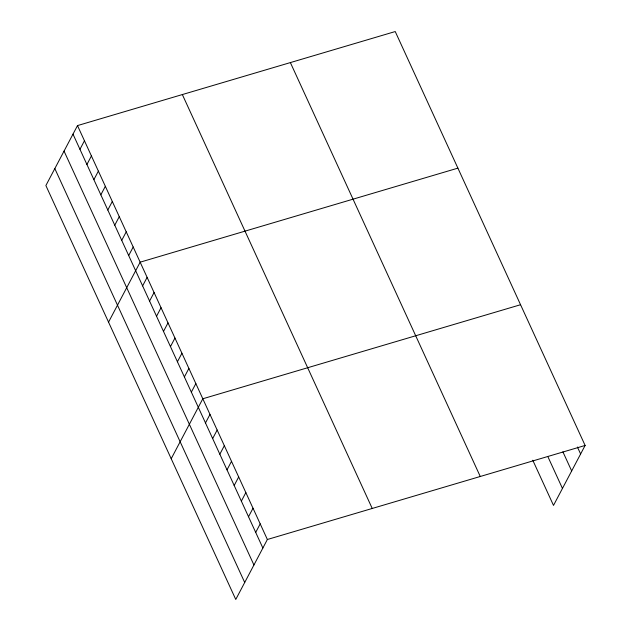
<?xml version="1.0" encoding="UTF-8"?>
<svg xmlns="http://www.w3.org/2000/svg" width="631" height="631" viewBox="0 0 631 631"><rect width="100%" height="100%" fill="white"/><g stroke="black" fill="none" stroke-linecap="round" stroke-linejoin="round"><path stroke-width="0.95" d="M77.495 125.593L45.882 185.546L235.765 599.45L267.37 539.497L585.118 445.454L395.235 31.55L77.495 125.593L267.37 539.497M79.956 149.302L84.451 140.768M86.92 164.478L91.416 155.944M93.877 179.654L98.381 171.119M100.842 194.829L105.345 186.303M107.806 210.013L112.302 201.478M114.771 225.188L119.267 216.654M121.728 240.364L126.232 231.829M128.692 255.539L133.188 247.005M108.548 322.133L140.153 262.18L457.893 168.138M142.614 285.89L147.118 277.356M149.579 301.066L154.074 292.532M156.543 316.241L161.039 307.715M163.5 331.425L168.004 322.891M170.465 346.6L174.968 338.066M177.429 361.776L181.925 353.242M184.394 376.952L188.89 368.417M191.351 392.127L195.855 383.593M171.206 458.721L202.811 398.768L520.559 304.726M205.485 422.944L209.989 414.409M212.663 438.577L217.159 430.042M219.833 454.21L224.336 445.683M227.01 469.85L231.506 461.316M234.18 485.484L238.684 476.949M241.357 501.124L245.853 492.59M248.527 516.757L253.023 508.223M255.705 532.398L260.201 523.864M585.118 445.454L553.505 505.407L532.785 460.236M577.428 447.04L580.615 453.989M562.907 451.843L571.67 470.955M548.11 457.167L562.458 488.441M290.378 62.587L480.262 476.492M182.351 94.555L372.227 508.468M72.991 134.127L262.875 548.031M64.046 151.093L253.93 564.997M54.826 168.58L244.71 582.484"/></g></svg>
